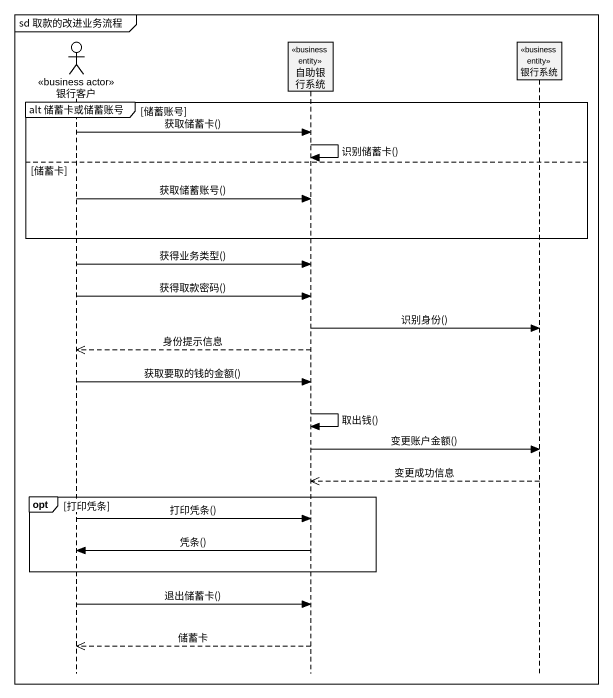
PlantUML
@startuml
mainframe sd 取款的改进业务流程
hide footbox
actor 银行客户 <<business actor>>
participant 自助银行系统 <<business entity>>
participant 银行系统 <<business entity>>

group alt 储蓄卡或储蓄账号 [储蓄账号]
  银行客户 -> 自助银行系统 : 获取储蓄卡()
  自助银行系统 -> 自助银行系统 : 识别储蓄卡()
else 储蓄卡
  银行客户 -> 自助银行系统 : 获取储蓄账号()
end
银行客户 -> 自助银行系统 : 获得业务类型()
银行客户 -> 自助银行系统 : 获得取款密码()
自助银行系统 -> 银行系统 : 识别身份()
自助银行系统 -->> 银行客户 : 身份提示信息
银行客户 -> 自助银行系统 : 获取要取的钱的金额()
自助银行系统 -> 自助银行系统 : 取出钱()
自助银行系统 -> 银行系统 : 变更账户金额()
银行系统 -->> 自助银行系统 : 变更成功信息
opt 打印凭条
  银行客户 -> 自助银行系统 : 打印凭条()
  自助银行系统 -> 银行客户 : 凭条()
end
银行客户 -> 自助银行系统 : 退出储蓄卡()
自助银行系统 -->> 银行客户 : 储蓄卡
@enduml
